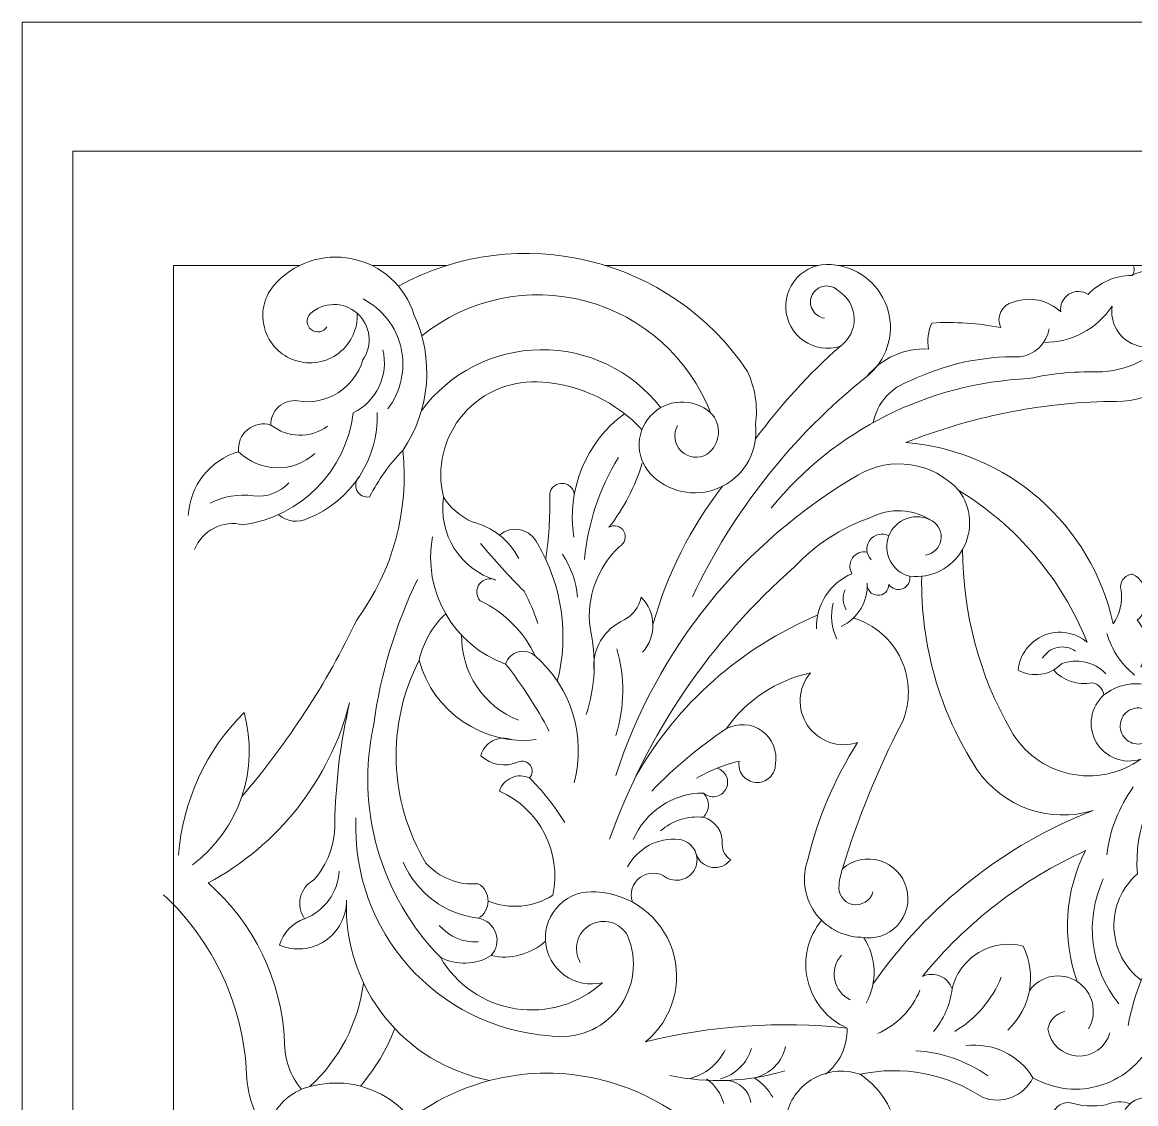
# Model space of a CAD drawing. Header units: millimetres. Extents: x 5152 to 5396, y 165 to 421.
# Drawn here: x 5152.3 to 5196.33, y 377.92 to 420.7 of the extents above; entities that cross this region are included whole.
import ezdxf

# ---------------------------------------------------------------- set-up
doc = ezdxf.new("R2010")
doc.units = ezdxf.units.MM
doc.header["$MEASUREMENT"] = 0
doc.layers.add('SITARA ALL', color=18, linetype='Continuous', true_color=0x000000)

msp = doc.modelspace()

# ---------------------------------------------------------------- linework, layer by layer
at = {"layer": 'SITARA ALL', "lineweight": 9}
for points, knots in [([(5152.3, 420.695), (5152.3, 420.695), (5396.3, 420.695), (5396.3, 420.695), (5396.3, 420.695), (5396.3, 298.695), (5396.3, 298.695), (5396.3, 298.695), (5152.3, 298.695), (5152.3, 298.695), (5152.3, 298.695), (5152.3, 420.695), (5152.3, 420.695)], [0, 0, 0, 0, 0.25, 0.25, 0.25, 0.5, 0.5, 0.5, 0.75, 0.75, 0.75, 1, 1, 1, 1]), ([(5158.284, 309.538), (5158.284, 309.538), (5158.284, 303.791), (5158.284, 303.791), (5158.284, 303.791), (5154.3, 303.791), (5154.3, 303.791), (5154.3, 303.791), (5154.3, 415.599), (5154.3, 415.599), (5154.3, 415.599), (5354.3, 415.599), (5354.3, 415.599), (5354.3, 415.599), (5354.3, 391.626), (5354.3, 391.626), (5354.3, 391.626), (5349.636, 391.626), (5349.636, 391.626), (5349.636, 391.626), (5349.636, 411.074), (5349.636, 411.074), (5349.636, 411.074), (5301.025, 411.074), (5301.025, 411.074), (5301.679, 410.889), (5302.203, 410.396), (5302.429, 409.755), (5302.655, 409.114), (5302.556, 408.402), (5302.163, 407.847), (5304.264, 410.007), (5307.224, 411.112), (5310.227, 410.858), (5311.335, 410.604), (5312.145, 409.652), (5312.219, 408.518), (5312.293, 407.383), (5311.613, 406.334), (5310.548, 405.938)], [0, 0, 0, 0, 0.071429, 0.071429, 0.071429, 0.142857, 0.142857, 0.142857, 0.214286, 0.214286, 0.214286, 0.285714, 0.285714, 0.285714, 0.357143, 0.357143, 0.357143, 0.428571, 0.428571, 0.428571, 0.5, 0.5, 0.5, 0.571429, 0.571429, 0.571429, 0.642857, 0.642857, 0.642857, 0.714286, 0.714286, 0.714286, 0.785714, 0.785714, 0.785714, 0.857143, 0.857143, 0.857143, 1, 1, 1, 1]), ([(5385.334, 308.316), (5385.334, 308.316), (5390.317, 308.316), (5390.317, 308.316), (5390.317, 308.316), (5390.317, 415.599), (5390.317, 415.599), (5390.317, 415.599), (5394.3, 415.599), (5394.3, 415.599), (5394.3, 415.599), (5394.3, 303.791), (5394.3, 303.791), (5394.3, 303.791), (5194.3, 303.791), (5194.3, 303.791), (5194.3, 303.791), (5194.3, 327.764), (5194.3, 327.764), (5194.3, 327.764), (5198.965, 327.764), (5198.965, 327.764), (5198.965, 327.764), (5198.965, 308.316), (5198.965, 308.316), (5198.965, 308.316), (5247.575, 308.316), (5247.575, 308.316), (5246.921, 308.501), (5246.398, 308.994), (5246.172, 309.635), (5245.945, 310.276), (5246.045, 310.988), (5246.438, 311.543), (5244.337, 309.383), (5241.376, 308.278), (5238.374, 308.532), (5237.266, 308.786), (5236.456, 309.738), (5236.382, 310.873), (5236.307, 312.007), (5236.987, 313.056), (5238.053, 313.453)], [0, 0, 0, 0, 0.066667, 0.066667, 0.066667, 0.133333, 0.133333, 0.133333, 0.2, 0.2, 0.2, 0.266667, 0.266667, 0.266667, 0.333333, 0.333333, 0.333333, 0.4, 0.4, 0.4, 0.466667, 0.466667, 0.466667, 0.533333, 0.533333, 0.533333, 0.6, 0.6, 0.6, 0.666667, 0.666667, 0.666667, 0.733333, 0.733333, 0.733333, 0.8, 0.8, 0.8, 0.866667, 0.866667, 0.866667, 1, 1, 1, 1]), ([(5168.099, 408.292), (5169.918, 409.758), (5172.329, 410.268), (5174.585, 409.665), (5176.842, 409.063), (5178.677, 407.418), (5179.523, 405.241), (5178.827, 405.866), (5177.758, 405.811), (5177.132, 405.117), (5176.505, 404.423), (5176.556, 403.354), (5177.248, 402.725), (5177.994, 402.037), (5179.089, 401.887), (5179.993, 402.349), (5180.897, 402.812), (5181.417, 403.787), (5181.295, 404.795), (5181.389, 405.51), (5181.279, 406.235), (5180.977, 406.889), (5177.934, 411.412), (5171.955, 412.875), (5167.174, 410.257)], [0, 0, 0, 0, 0.111111, 0.111111, 0.111111, 0.222222, 0.222222, 0.222222, 0.333333, 0.333333, 0.333333, 0.444444, 0.444444, 0.444444, 0.555556, 0.555556, 0.555556, 0.666667, 0.666667, 0.666667, 0.777778, 0.777778, 0.777778, 1, 1, 1, 1]), ([(5160.979, 390.067), (5162.8, 392.194), (5164.334, 394.552), (5165.54, 397.08), (5166.957, 399), (5167.602, 401.38), (5167.346, 403.753), (5168.43, 405.348), (5168.598, 407.393), (5167.788, 409.143), (5167.433, 410.266), (5166.498, 411.108), (5165.343, 411.342), (5164.189, 411.577), (5162.999, 411.168), (5162.234, 410.272), (5161.845, 409.795), (5161.715, 409.158), (5161.888, 408.568), (5162.061, 407.977), (5162.513, 407.509), (5163.098, 407.318), (5163.682, 407.126), (5164.324, 407.234), (5164.813, 407.608), (5165.301, 407.982), (5165.575, 408.572), (5165.543, 409.187)], [0, 0, 0, 0, 0.1, 0.1, 0.1, 0.2, 0.2, 0.2, 0.3, 0.3, 0.3, 0.4, 0.4, 0.4, 0.5, 0.5, 0.5, 0.6, 0.6, 0.6, 0.7, 0.7, 0.7, 0.8, 0.8, 0.8, 1, 1, 1, 1]), ([(5163.267, 411.074), (5163.267, 411.074), (5158.284, 411.074), (5158.284, 411.074), (5158.284, 411.074), (5158.284, 303.791), (5158.284, 303.791)], [0, 0, 0, 0, 0.333333, 0.333333, 0.333333, 1, 1, 1, 1]), ([(5181.295, 404.218), (5182.277, 405.552), (5183.397, 406.779), (5184.637, 407.877), (5184.149, 407.725), (5183.617, 407.808), (5183.198, 408.101), (5182.778, 408.393), (5182.517, 408.863), (5182.49, 409.374), (5182.463, 409.884), (5182.674, 410.379), (5183.06, 410.714), (5183.446, 411.049), (5183.966, 411.187), (5184.468, 411.088), (5185.456, 410.957), (5186.27, 410.248), (5186.537, 409.287), (5186.803, 408.327), (5186.469, 407.3), (5185.69, 406.679), (5182.754, 404.343), (5180.397, 401.363), (5178.799, 397.969)], [0, 0, 0, 0, 0.111111, 0.111111, 0.111111, 0.222222, 0.222222, 0.222222, 0.333333, 0.333333, 0.333333, 0.444444, 0.444444, 0.444444, 0.555556, 0.555556, 0.555556, 0.666667, 0.666667, 0.666667, 0.777778, 0.777778, 0.777778, 1, 1, 1, 1]), ([(5295.847, 408.423), (5295.925, 408.623), (5296.099, 408.77), (5296.308, 408.814), (5296.518, 408.859), (5296.736, 408.795), (5296.889, 408.645), (5297.026, 407.824), (5297.698, 407.199), (5298.527, 407.125), (5299.356, 407.05), (5300.13, 407.542), (5300.412, 408.325), (5299.758, 408.418), (5299.256, 408.953), (5299.203, 409.611), (5299.15, 410.269), (5299.56, 410.877), (5300.19, 411.074), (5300.19, 411.074), (5184.557, 411.074), (5184.557, 411.074)], [0, 0, 0, 0, 0.125, 0.125, 0.125, 0.25, 0.25, 0.25, 0.375, 0.375, 0.375, 0.5, 0.5, 0.5, 0.625, 0.625, 0.625, 0.75, 0.75, 0.75, 1, 1, 1, 1]), ([(5196.227, 411.074), (5196.296, 410.945), (5196.274, 410.785), (5196.173, 410.679), (5195.519, 410.679), (5194.894, 410.409), (5194.446, 409.932), (5194.214, 410.084), (5193.914, 410.086), (5193.68, 409.935), (5193.446, 409.785), (5193.322, 409.512), (5193.364, 409.237), (5192.863, 409.717), (5192.132, 409.868), (5191.482, 409.623), (5191.268, 409.578), (5191.088, 409.437), (5190.992, 409.241), (5190.896, 409.044), (5190.896, 408.815), (5190.992, 408.619), (5190.093, 408.795), (5189.175, 408.856), (5188.26, 408.799), (5188.119, 408.475), (5188.074, 408.118), (5188.131, 407.769), (5187.189, 407.82), (5186.28, 407.415), (5185.69, 406.679)], [0, 0, 0, 0, 0.090909, 0.090909, 0.090909, 0.181818, 0.181818, 0.181818, 0.272727, 0.272727, 0.272727, 0.363636, 0.363636, 0.363636, 0.454545, 0.454545, 0.454545, 0.545455, 0.545455, 0.545455, 0.636364, 0.636364, 0.636364, 0.727273, 0.727273, 0.727273, 0.818182, 0.818182, 0.818182, 1, 1, 1, 1]), ([(5198.804, 407.584), (5199.367, 408.365), (5199.326, 409.429), (5198.702, 410.162), (5198.077, 410.896), (5197.035, 411.11), (5196.173, 410.679)], [0, 0, 0, 0, 0.333333, 0.333333, 0.333333, 1, 1, 1, 1]), ([(5184.637, 407.877), (5184.999, 408.13), (5185.209, 408.549), (5185.195, 408.99), (5185.181, 409.432), (5184.945, 409.837), (5184.568, 410.067), (5184.425, 410.216), (5184.219, 410.287), (5184.015, 410.258), (5183.81, 410.228), (5183.633, 410.101), (5183.539, 409.917), (5183.445, 409.734), (5183.445, 409.516), (5183.541, 409.332), (5183.636, 409.149), (5183.814, 409.024), (5184.019, 408.995)], [0, 0, 0, 0, 0.142857, 0.142857, 0.142857, 0.285714, 0.285714, 0.285714, 0.428571, 0.428571, 0.428571, 0.571429, 0.571429, 0.571429, 0.714286, 0.714286, 0.714286, 1, 1, 1, 1]), ([(5164.348, 408.649), (5164.285, 408.547), (5164.181, 408.476), (5164.062, 408.455), (5163.944, 408.434), (5163.822, 408.465), (5163.727, 408.539), (5163.632, 408.613), (5163.574, 408.724), (5163.565, 408.843), (5163.557, 408.963), (5163.6, 409.081), (5163.684, 409.168), (5164.208, 409.647), (5165.009, 409.655), (5165.543, 409.187), (5166.077, 408.718), (5166.172, 407.922), (5165.765, 407.341), (5165.448, 406.22), (5164.333, 405.521), (5163.187, 405.722), (5162.914, 405.758), (5162.641, 405.673), (5162.437, 405.488), (5162.234, 405.304), (5162.122, 405.04), (5162.131, 404.766), (5162.781, 404.251), (5163.693, 404.231), (5164.365, 404.717)], [0, 0, 0, 0, 0.090909, 0.090909, 0.090909, 0.181818, 0.181818, 0.181818, 0.272727, 0.272727, 0.272727, 0.363636, 0.363636, 0.363636, 0.454545, 0.454545, 0.454545, 0.545455, 0.545455, 0.545455, 0.636364, 0.636364, 0.636364, 0.727273, 0.727273, 0.727273, 0.818182, 0.818182, 0.818182, 1, 1, 1, 1]), ([(5166.756, 405.409), (5167.277, 406.093), (5167.469, 406.972), (5167.279, 407.811), (5167.089, 408.649), (5166.538, 409.36), (5165.773, 409.753)], [0, 0, 0, 0, 0.333333, 0.333333, 0.333333, 1, 1, 1, 1]), ([(5192.685, 408.034), (5193.774, 408.026), (5194.794, 408.564), (5195.4, 409.469), (5195.291, 408.817), (5195.656, 408.18), (5196.273, 407.944), (5196.891, 407.709), (5197.587, 407.941), (5197.94, 408.499), (5197.255, 407.549), (5196.182, 406.952), (5195.013, 406.868), (5194.031, 406.899), (5193.048, 406.809), (5192.087, 406.601), (5188.12, 406.422), (5184.42, 404.562), (5181.913, 401.482)], [0, 0, 0, 0, 0.142857, 0.142857, 0.142857, 0.285714, 0.285714, 0.285714, 0.428571, 0.428571, 0.428571, 0.571429, 0.571429, 0.571429, 0.714286, 0.714286, 0.714286, 1, 1, 1, 1]), ([(5192.9, 408.568), (5192.802, 407.982), (5192.329, 407.531), (5191.74, 407.461), (5190.24, 407.497), (5188.755, 407.171), (5187.41, 406.508), (5186.658, 406.266), (5186.097, 405.636), (5185.946, 404.861)], [0, 0, 0, 0, 0.25, 0.25, 0.25, 0.5, 0.5, 0.5, 1, 1, 1, 1]), ([(5198.67, 400.554), (5199.364, 399.577), (5200.431, 398.931), (5201.619, 398.771), (5202.733, 398.465), (5203.653, 397.678), (5204.129, 396.626), (5203.67, 397.329), (5203.552, 398.201), (5203.807, 399.001), (5204.062, 399.801), (5204.665, 400.443), (5205.446, 400.75), (5205.571, 401.357), (5205.256, 401.968), (5204.69, 402.219), (5204.226, 402.354), (5203.841, 402.679), (5203.628, 403.113), (5203.415, 403.546), (5203.394, 404.05), (5203.57, 404.499), (5203.907, 405.751), (5203.399, 407.075), (5202.311, 407.779), (5201.223, 408.482), (5199.807, 408.404), (5198.804, 407.584), (5198.086, 406.348), (5196.733, 405.62), (5195.306, 405.701), (5192.54, 405.644), (5189.808, 405.092), (5187.238, 404.07), (5191.25, 403.752), (5194.581, 400.835), (5195.434, 396.902), (5195.701, 397.29), (5195.814, 397.763), (5195.748, 398.23), (5195.709, 398.376), (5195.736, 398.532), (5195.823, 398.656), (5195.91, 398.78), (5196.047, 398.859), (5196.198, 398.872), (5196.527, 398.703), (5196.748, 398.379), (5196.785, 398.011), (5196.822, 397.644), (5196.67, 397.282), (5196.381, 397.051), (5196.822, 396.532), (5196.878, 395.789), (5196.523, 395.208), (5197.099, 395.156), (5197.554, 394.694), (5197.597, 394.117)], [0, 0, 0, 0, 0.05, 0.05, 0.05, 0.1, 0.1, 0.1, 0.15, 0.15, 0.15, 0.2, 0.2, 0.2, 0.25, 0.25, 0.25, 0.3, 0.3, 0.3, 0.35, 0.35, 0.35, 0.4, 0.4, 0.4, 0.45, 0.45, 0.45, 0.5, 0.5, 0.5, 0.55, 0.55, 0.55, 0.6, 0.6, 0.6, 0.65, 0.65, 0.65, 0.7, 0.7, 0.7, 0.75, 0.75, 0.75, 0.8, 0.8, 0.8, 0.85, 0.85, 0.85, 0.9, 0.9, 0.9, 1, 1, 1, 1]), ([(5159.109, 399.836), (5159.407, 400.604), (5160.235, 401.025), (5161.031, 400.815), (5163.316, 401.14), (5165.1, 402.952), (5165.385, 405.242), (5166.31, 405.701), (5166.798, 406.736), (5166.56, 407.741)], [0, 0, 0, 0, 0.25, 0.25, 0.25, 0.5, 0.5, 0.5, 1, 1, 1, 1]), ([(5177.546, 405.451), (5176.405, 406.92), (5174.643, 407.769), (5172.784, 407.744), (5170.924, 407.72), (5169.185, 406.826), (5168.083, 405.328)], [0, 0, 0, 0, 0.333333, 0.333333, 0.333333, 1, 1, 1, 1]), ([(5171.929, 399.489), (5171.558, 400.218), (5170.886, 400.746), (5170.091, 400.934), (5169.627, 401.144), (5169.233, 401.483), (5168.957, 401.911), (5168.671, 403.069), (5168.965, 404.296), (5169.746, 405.199), (5170.526, 406.103), (5171.697, 406.572), (5172.885, 406.458), (5174.385, 406.349), (5175.789, 405.676), (5176.813, 404.575)], [0, 0, 0, 0, 0.166667, 0.166667, 0.166667, 0.333333, 0.333333, 0.333333, 0.5, 0.5, 0.5, 0.666667, 0.666667, 0.666667, 1, 1, 1, 1]), ([(5162.432, 401.224), (5162.754, 400.937), (5163.221, 400.879), (5163.603, 401.08), (5165.306, 401.754), (5166.398, 403.426), (5166.329, 405.256)], [0, 0, 0, 0, 0.333333, 0.333333, 0.333333, 1, 1, 1, 1]), ([(5178.208, 404.746), (5178.023, 404.412), (5178.085, 403.996), (5178.36, 403.73), (5178.635, 403.465), (5179.053, 403.417), (5179.38, 403.615), (5179.635, 403.798), (5179.798, 404.083), (5179.825, 404.395), (5179.853, 404.708), (5179.743, 405.017), (5179.523, 405.241)], [0, 0, 0, 0, 0.2, 0.2, 0.2, 0.4, 0.4, 0.4, 0.6, 0.6, 0.6, 1, 1, 1, 1]), ([(5162.131, 404.766), (5161.812, 404.863), (5161.466, 404.794), (5161.209, 404.581), (5160.952, 404.369), (5160.819, 404.043), (5160.854, 403.711), (5159.722, 403.376), (5158.925, 402.365), (5158.865, 401.185)], [0, 0, 0, 0, 0.25, 0.25, 0.25, 0.5, 0.5, 0.5, 1, 1, 1, 1]), ([(5167.346, 403.753), (5166.814, 403.216), (5166.371, 402.598), (5166.035, 401.921), (5165.83, 401.889), (5165.627, 401.994), (5165.535, 402.18), (5165.442, 402.366), (5165.481, 402.59), (5165.63, 402.735)], [0, 0, 0, 0, 0.25, 0.25, 0.25, 0.5, 0.5, 0.5, 1, 1, 1, 1]), ([(5189.327, 402.182), (5188.31, 403.308), (5186.641, 403.559), (5185.34, 402.78), (5180.794, 400.132), (5177.387, 395.904), (5175.768, 390.899)], [0, 0, 0, 0, 0.333333, 0.333333, 0.333333, 1, 1, 1, 1]), ([(5174.601, 393.311), (5174.962, 394.418), (5175.013, 395.603), (5174.75, 396.738), (5174.6, 397.939), (5175.036, 399.14), (5175.919, 399.967), (5176.021, 400.022), (5176.096, 400.116), (5176.128, 400.227), (5176.16, 400.338), (5176.147, 400.457), (5176.09, 400.558), (5176.033, 400.659), (5175.939, 400.733), (5175.827, 400.763), (5175.715, 400.794), (5175.597, 400.778), (5175.497, 400.72), (5176.091, 401.476), (5176.538, 402.336), (5176.813, 403.258)], [0, 0, 0, 0, 0.125, 0.125, 0.125, 0.25, 0.25, 0.25, 0.375, 0.375, 0.375, 0.5, 0.5, 0.5, 0.625, 0.625, 0.625, 0.75, 0.75, 0.75, 1, 1, 1, 1]), ([(5162.843, 402.485), (5162.491, 402.091), (5161.966, 401.898), (5161.443, 401.97), (5160.854, 402.051), (5160.253, 401.949), (5159.724, 401.676)], [0, 0, 0, 0, 0.333333, 0.333333, 0.333333, 1, 1, 1, 1]), ([(5172.999, 399.46), (5173.119, 400.281), (5173.172, 401.111), (5173.154, 401.941), (5173.137, 402.205), (5173.334, 402.434), (5173.598, 402.459), (5173.861, 402.483), (5174.096, 402.293), (5174.128, 402.031)], [0, 0, 0, 0, 0.25, 0.25, 0.25, 0.5, 0.5, 0.5, 1, 1, 1, 1]), ([(5188.014, 399.622), (5188.321, 399.667), (5188.566, 399.901), (5188.625, 400.206), (5188.684, 400.511), (5188.544, 400.819), (5188.276, 400.976), (5187.976, 401.151), (5187.615, 401.186), (5187.286, 401.073), (5186.958, 400.96), (5186.695, 400.71), (5186.566, 400.388), (5186.437, 400.065), (5186.454, 399.703), (5186.614, 399.395), (5186.774, 399.086), (5187.06, 398.863), (5187.398, 398.782), (5188.243, 398.689), (5189.062, 399.107), (5189.482, 399.847), (5189.901, 400.587), (5189.841, 401.504), (5189.327, 402.182), (5191.624, 400.781), (5193.407, 398.672), (5194.406, 396.174), (5193.935, 396.574), (5193.282, 396.68), (5192.709, 396.449), (5192.136, 396.218), (5191.738, 395.689), (5191.676, 395.075), (5192.237, 394.76), (5192.938, 394.86), (5193.388, 395.319), (5193.998, 395.559), (5194.693, 395.405), (5195.145, 394.931)], [0, 0, 0, 0, 0.071429, 0.071429, 0.071429, 0.142857, 0.142857, 0.142857, 0.214286, 0.214286, 0.214286, 0.285714, 0.285714, 0.285714, 0.357143, 0.357143, 0.357143, 0.428571, 0.428571, 0.428571, 0.5, 0.5, 0.5, 0.571429, 0.571429, 0.571429, 0.642857, 0.642857, 0.642857, 0.714286, 0.714286, 0.714286, 0.785714, 0.785714, 0.785714, 0.857143, 0.857143, 0.857143, 1, 1, 1, 1]), ([(5173.131, 392.658), (5172.642, 393.595), (5172.067, 394.483), (5171.412, 395.312), (5171.485, 395.549), (5171.675, 395.732), (5171.916, 395.795), (5172.156, 395.858), (5172.412, 395.793), (5172.592, 395.622), (5172.138, 396.58), (5171.369, 397.353), (5170.412, 397.811), (5170.24, 397.996), (5170.225, 398.278), (5170.377, 398.48), (5170.529, 398.682), (5170.804, 398.745), (5171.03, 398.63), (5169.621, 399.057), (5168.739, 400.455), (5168.957, 401.911)], [0, 0, 0, 0, 0.125, 0.125, 0.125, 0.25, 0.25, 0.25, 0.375, 0.375, 0.375, 0.5, 0.5, 0.5, 0.625, 0.625, 0.625, 0.75, 0.75, 0.75, 1, 1, 1, 1]), ([(5188.276, 400.976), (5187.538, 401.461), (5186.596, 401.507), (5185.814, 401.095), (5184.68, 400.699), (5183.659, 400.035), (5182.838, 399.158), (5179.517, 396.251), (5177, 392.542), (5175.525, 388.382)], [0, 0, 0, 0, 0.25, 0.25, 0.25, 0.5, 0.5, 0.5, 1, 1, 1, 1]), ([(5173.457, 394.634), (5173.929, 396.48), (5173.647, 398.437), (5172.672, 400.075), (5172.547, 400.35), (5172.3, 400.551), (5172.005, 400.618), (5171.71, 400.684), (5171.401, 400.609), (5171.169, 400.414)], [0, 0, 0, 0, 0.25, 0.25, 0.25, 0.5, 0.5, 0.5, 1, 1, 1, 1]), ([(5186.566, 400.388), (5186.305, 400.519), (5185.988, 400.443), (5185.814, 400.209), (5185.641, 399.975), (5185.66, 399.65), (5185.861, 399.438)], [0, 0, 0, 0, 0.333333, 0.333333, 0.333333, 1, 1, 1, 1]), ([(5172.682, 396.915), (5172.545, 397.357), (5172.364, 397.784), (5172.143, 398.19), (5171.543, 398.793), (5170.97, 399.423), (5170.425, 400.077)], [0, 0, 0, 0, 0.333333, 0.333333, 0.333333, 1, 1, 1, 1]), ([(5185.706, 399.741), (5185.484, 399.784), (5185.258, 399.693), (5185.128, 399.508), (5184.999, 399.323), (5184.99, 399.079), (5185.107, 398.886), (5184.231, 398.518), (5183.672, 397.651), (5183.699, 396.702)], [0, 0, 0, 0, 0.25, 0.25, 0.25, 0.5, 0.5, 0.5, 1, 1, 1, 1]), ([(5189.482, 399.847), (5189.481, 397.336), (5190.138, 394.87), (5191.39, 392.693), (5191.882, 391.817), (5192.722, 391.193), (5193.702, 390.975), (5194.682, 390.757), (5195.708, 390.966), (5196.524, 391.55), (5195.851, 391.331), (5195.116, 391.614), (5194.763, 392.228), (5194.411, 392.843), (5194.539, 393.62), (5195.069, 394.09), (5195.801, 394.669), (5196.832, 394.684), (5197.582, 394.128), (5198.332, 393.572), (5198.616, 392.581), (5198.274, 391.712), (5198.656, 389.265), (5198.345, 386.759), (5197.375, 384.48), (5196.717, 383.416), (5196.26, 382.24), (5196.026, 381.011)], [0, 0, 0, 0, 0.1, 0.1, 0.1, 0.2, 0.2, 0.2, 0.3, 0.3, 0.3, 0.4, 0.4, 0.4, 0.5, 0.5, 0.5, 0.6, 0.6, 0.6, 0.7, 0.7, 0.7, 0.8, 0.8, 0.8, 1, 1, 1, 1]), ([(5167.934, 398.661), (5167.053, 396.855), (5166.466, 394.921), (5166.197, 392.93), (5165.47, 389.608), (5166.459, 386.146), (5168.834, 383.713), (5169.465, 382.623), (5170.554, 381.877), (5171.798, 381.682), (5173.042, 381.488), (5174.307, 381.864), (5175.241, 382.709), (5174.719, 382.582), (5174.166, 382.693), (5173.733, 383.011), (5173.299, 383.328), (5173.027, 383.821), (5172.991, 384.358), (5172.954, 384.894), (5173.156, 385.42), (5173.542, 385.794), (5173.928, 386.168), (5174.46, 386.352), (5174.995, 386.298), (5176.376, 386.231), (5177.573, 385.319), (5178.006, 384.006), (5178.439, 382.694), (5178.016, 381.249), (5176.946, 380.374), (5179.549, 381.016), (5182.246, 381.199), (5184.912, 380.915)], [0, 0, 0, 0, 0.083333, 0.083333, 0.083333, 0.166667, 0.166667, 0.166667, 0.25, 0.25, 0.25, 0.333333, 0.333333, 0.333333, 0.416667, 0.416667, 0.416667, 0.5, 0.5, 0.5, 0.583333, 0.583333, 0.583333, 0.666667, 0.666667, 0.666667, 0.75, 0.75, 0.75, 0.833333, 0.833333, 0.833333, 1, 1, 1, 1]), ([(5184.679, 396.802), (5185.337, 397.111), (5185.744, 397.784), (5185.71, 398.509), (5185.696, 398.392), (5185.731, 398.274), (5185.807, 398.183), (5185.882, 398.092), (5185.992, 398.037), (5186.11, 398.03), (5186.228, 398.023), (5186.344, 398.065), (5186.43, 398.147), (5186.516, 398.228), (5186.564, 398.341), (5186.564, 398.459), (5186.686, 398.285), (5186.91, 398.217), (5187.108, 398.293), (5187.306, 398.37), (5187.425, 398.572), (5187.398, 398.782)], [0, 0, 0, 0, 0.125, 0.125, 0.125, 0.25, 0.25, 0.25, 0.375, 0.375, 0.375, 0.5, 0.5, 0.5, 0.625, 0.625, 0.625, 0.75, 0.75, 0.75, 1, 1, 1, 1]), ([(5187.865, 398.782), (5187.812, 396.076), (5188.571, 393.417), (5190.046, 391.147), (5191.058, 389.655), (5192.922, 388.995), (5194.647, 389.521), (5191.122, 388.153), (5188.089, 385.76), (5185.938, 382.65)], [0, 0, 0, 0, 0.25, 0.25, 0.25, 0.5, 0.5, 0.5, 1, 1, 1, 1]), ([(5174.909, 395.014), (5174.813, 395.883), (5175.299, 396.714), (5176.104, 397.056), (5176.441, 397.25), (5176.684, 397.573), (5176.776, 397.951), (5177.37, 397.36), (5177.391, 396.405), (5176.826, 395.787)], [0, 0, 0, 0, 0.25, 0.25, 0.25, 0.5, 0.5, 0.5, 1, 1, 1, 1]), ([(5169.042, 397.299), (5168.515, 396.806), (5168.148, 396.165), (5167.991, 395.461), (5168.55, 393.413), (5170.517, 392.079), (5172.626, 392.322)], [0, 0, 0, 0, 0.333333, 0.333333, 0.333333, 1, 1, 1, 1]), ([(5184.737, 387.218), (5185.336, 389.205), (5186.119, 391.131), (5187.077, 392.972), (5187.431, 393.774), (5187.424, 394.688), (5187.057, 395.484), (5186.691, 396.281), (5186.001, 396.881), (5185.161, 397.133)], [0, 0, 0, 0, 0.25, 0.25, 0.25, 0.5, 0.5, 0.5, 1, 1, 1, 1]), ([(5193.946, 395.823), (5193.74, 395.97), (5193.482, 396.023), (5193.234, 395.97), (5192.986, 395.917), (5192.773, 395.762), (5192.645, 395.542)], [0, 0, 0, 0, 0.333333, 0.333333, 0.333333, 1, 1, 1, 1]), ([(5167.367, 387.478), (5167.886, 386.261), (5169.015, 385.414), (5170.33, 385.259), (5170.572, 385.401), (5170.72, 385.66), (5170.72, 385.94), (5170.72, 386.22), (5170.572, 386.48), (5170.33, 386.622), (5169.551, 386.554), (5168.785, 386.857), (5168.264, 387.439), (5166.792, 389.885), (5166.689, 392.92), (5167.991, 395.461)], [0, 0, 0, 0, 0.166667, 0.166667, 0.166667, 0.333333, 0.333333, 0.333333, 0.5, 0.5, 0.5, 0.666667, 0.666667, 0.666667, 1, 1, 1, 1]), ([(5185.936, 386.304), (5185.844, 385.947), (5185.486, 385.728), (5185.127, 385.806), (5184.767, 385.884), (5184.534, 386.232), (5184.598, 386.595), (5184.618, 386.807), (5184.665, 387.017), (5184.737, 387.218), (5185.143, 387.57), (5185.702, 387.689), (5186.217, 387.532), (5186.731, 387.375), (5187.128, 386.964), (5187.268, 386.445), (5187.407, 385.926), (5187.27, 385.371), (5186.904, 384.977), (5186.538, 384.583), (5185.995, 384.405), (5185.467, 384.506), (5184.73, 384.525), (5184.046, 384.897), (5183.629, 385.506), (5183.212, 386.115), (5183.113, 386.887), (5183.362, 387.582), (5183.756, 389.224), (5184.422, 390.789), (5185.332, 392.212), (5184.598, 391.966), (5183.789, 392.24), (5183.354, 392.88), (5182.919, 393.519), (5182.963, 394.372), (5183.461, 394.964), (5182.117, 394.67), (5180.932, 393.883), (5180.14, 392.757)], [0, 0, 0, 0, 0.071429, 0.071429, 0.071429, 0.142857, 0.142857, 0.142857, 0.214286, 0.214286, 0.214286, 0.285714, 0.285714, 0.285714, 0.357143, 0.357143, 0.357143, 0.428571, 0.428571, 0.428571, 0.5, 0.5, 0.5, 0.571429, 0.571429, 0.571429, 0.642857, 0.642857, 0.642857, 0.714286, 0.714286, 0.714286, 0.785714, 0.785714, 0.785714, 0.857143, 0.857143, 0.857143, 1, 1, 1, 1]), ([(5193.073, 395.077), (5193.459, 394.648), (5194.044, 394.456), (5194.61, 394.574), (5194.848, 394.524), (5195.031, 394.331), (5195.069, 394.09)], [0, 0, 0, 0, 0.333333, 0.333333, 0.333333, 1, 1, 1, 1]), ([(5163.337, 378.491), (5162.896, 379.017), (5162.66, 379.686), (5162.674, 380.373), (5162.562, 382.792), (5161.47, 385.059), (5159.647, 386.653), (5162.428, 388.142), (5164.458, 390.726), (5165.242, 393.782), (5164.88, 392.209), (5164.684, 390.602), (5164.658, 388.988), (5164.663, 388.174), (5164.369, 387.387), (5163.831, 386.776), (5163.563, 386.635), (5163.37, 386.385), (5163.3, 386.09), (5163.23, 385.796), (5163.29, 385.486), (5163.465, 385.239)], [0, 0, 0, 0, 0.125, 0.125, 0.125, 0.25, 0.25, 0.25, 0.375, 0.375, 0.375, 0.5, 0.5, 0.5, 0.625, 0.625, 0.625, 0.75, 0.75, 0.75, 1, 1, 1, 1]), ([(5159.029, 387.365), (5160.885, 388.767), (5161.694, 391.158), (5161.069, 393.398), (5159.561, 391.885), (5158.643, 389.886), (5158.48, 387.757)], [0, 0, 0, 0, 0.333333, 0.333333, 0.333333, 1, 1, 1, 1]), ([(5197.333, 391.685), (5197.556, 392.041), (5197.584, 392.484), (5197.409, 392.865), (5197.233, 393.246), (5196.878, 393.513), (5196.463, 393.576), (5196.242, 393.587), (5196.029, 393.495), (5195.885, 393.327), (5195.741, 393.158), (5195.683, 392.933), (5195.728, 392.717), (5195.773, 392.5), (5195.916, 392.316), (5196.115, 392.22), (5196.314, 392.123), (5196.547, 392.123), (5196.745, 392.221)], [0, 0, 0, 0, 0.142857, 0.142857, 0.142857, 0.285714, 0.285714, 0.285714, 0.428571, 0.428571, 0.428571, 0.571429, 0.571429, 0.571429, 0.714286, 0.714286, 0.714286, 1, 1, 1, 1]), ([(5177.191, 390.29), (5178.082, 391.217), (5179.071, 392.044), (5180.14, 392.757), (5180.59, 393), (5181.14, 392.963), (5181.554, 392.663), (5181.968, 392.362), (5182.172, 391.851), (5182.081, 391.348), (5182.08, 391.145), (5181.995, 390.953), (5181.845, 390.816), (5181.696, 390.68), (5181.496, 390.612), (5181.294, 390.63), (5181.093, 390.647), (5180.908, 390.749), (5180.784, 390.909), (5180.661, 391.069), (5180.61, 391.274), (5180.644, 391.474), (5180.053, 391.326), (5179.485, 391.097), (5178.956, 390.794)], [0, 0, 0, 0, 0.111111, 0.111111, 0.111111, 0.222222, 0.222222, 0.222222, 0.333333, 0.333333, 0.333333, 0.444444, 0.444444, 0.444444, 0.555556, 0.555556, 0.555556, 0.666667, 0.666667, 0.666667, 0.777778, 0.777778, 0.777778, 1, 1, 1, 1]), ([(5170.72, 385.94), (5171.561, 385.595), (5172.516, 385.681), (5173.281, 386.172), (5173.637, 387.872), (5172.756, 389.588), (5171.165, 390.286), (5171.24, 390.524), (5171.415, 390.718), (5171.644, 390.817), (5171.872, 390.917), (5172.133, 390.913), (5172.358, 390.806), (5172.483, 390.943), (5172.497, 391.147), (5172.392, 391.3), (5172.287, 391.452), (5172.09, 391.512), (5171.918, 391.444), (5171.418, 391.214), (5170.829, 391.311), (5170.428, 391.688), (5170.494, 391.941), (5170.665, 392.154), (5170.897, 392.275), (5171.129, 392.396), (5171.402, 392.413), (5171.647, 392.322)], [0, 0, 0, 0, 0.1, 0.1, 0.1, 0.2, 0.2, 0.2, 0.3, 0.3, 0.3, 0.4, 0.4, 0.4, 0.5, 0.5, 0.5, 0.6, 0.6, 0.6, 0.7, 0.7, 0.7, 0.8, 0.8, 0.8, 1, 1, 1, 1]), ([(5198.274, 391.712), (5196.948, 390.526), (5196.253, 388.791), (5196.394, 387.018), (5195.779, 386.48), (5195.438, 385.694), (5195.467, 384.878), (5195.495, 384.061), (5195.89, 383.301), (5196.541, 382.807)], [0, 0, 0, 0, 0.25, 0.25, 0.25, 0.5, 0.5, 0.5, 1, 1, 1, 1]), ([(5176.46, 388.374), (5176.937, 389.482), (5178.026, 390.204), (5179.233, 390.211), (5179.363, 390.094), (5179.539, 390.043), (5179.712, 390.072), (5179.885, 390.101), (5180.035, 390.207), (5180.12, 390.361), (5180.205, 390.514), (5180.215, 390.697), (5180.149, 390.859), (5180.082, 391.021), (5179.945, 391.144), (5179.777, 391.192)], [0, 0, 0, 0, 0.166667, 0.166667, 0.166667, 0.333333, 0.333333, 0.333333, 0.5, 0.5, 0.5, 0.666667, 0.666667, 0.666667, 1, 1, 1, 1]), ([(5179.233, 390.211), (5179.496, 389.947), (5179.496, 389.518), (5179.233, 389.253), (5178.616, 389.315), (5178.001, 389.12), (5177.533, 388.714)], [0, 0, 0, 0, 0.333333, 0.333333, 0.333333, 1, 1, 1, 1]), ([(5184.062, 374.806), (5183.481, 374.977), (5182.994, 375.375), (5182.71, 375.909), (5182.426, 376.443), (5182.37, 377.07), (5182.554, 377.646), (5182.738, 378.223), (5183.147, 378.701), (5183.688, 378.972), (5184.228, 379.244), (5184.856, 379.285), (5185.428, 379.088), (5187.097, 379.446), (5188.84, 379.117), (5190.264, 378.177), (5191.032, 377.878), (5191.9, 378.213), (5192.265, 378.952), (5193.092, 378.473), (5194.082, 378.368), (5194.989, 378.664), (5195.897, 378.96), (5196.636, 379.628), (5197.021, 380.502), (5198.85, 383.287), (5200.032, 386.444), (5200.481, 389.746), (5201.416, 388.579), (5202.647, 387.686), (5204.046, 387.159), (5204.167, 387.159), (5204.281, 387.215), (5204.354, 387.31), (5204.428, 387.406), (5204.454, 387.53), (5204.423, 387.647)], [0, 0, 0, 0, 0.076923, 0.076923, 0.076923, 0.153846, 0.153846, 0.153846, 0.230769, 0.230769, 0.230769, 0.307692, 0.307692, 0.307692, 0.384615, 0.384615, 0.384615, 0.461538, 0.461538, 0.461538, 0.538462, 0.538462, 0.538462, 0.615385, 0.615385, 0.615385, 0.692308, 0.692308, 0.692308, 0.769231, 0.769231, 0.769231, 0.846154, 0.846154, 0.846154, 1, 1, 1, 1]), ([(5165.494, 389.234), (5165.298, 384.756), (5168.688, 380.936), (5173.157, 380.608), (5174.188, 380.447), (5175.225, 380.857), (5175.864, 381.682), (5176.504, 382.507), (5176.644, 383.613), (5176.231, 384.571), (5176.093, 384.825), (5175.86, 385.013), (5175.583, 385.093), (5175.305, 385.172), (5175.008, 385.137), (5174.757, 384.994), (5174.506, 384.852), (5174.323, 384.615), (5174.249, 384.336), (5174.175, 384.057), (5174.217, 383.76), (5174.364, 383.512)], [0, 0, 0, 0, 0.125, 0.125, 0.125, 0.25, 0.25, 0.25, 0.375, 0.375, 0.375, 0.5, 0.5, 0.5, 0.625, 0.625, 0.625, 0.75, 0.75, 0.75, 1, 1, 1, 1]), ([(5179.233, 389.253), (5179.71, 389.115), (5180.024, 388.657), (5179.981, 388.162), (5179.975, 387.921), (5180.103, 387.697), (5180.312, 387.578), (5180.142, 387.348), (5179.858, 387.23), (5179.575, 387.271), (5179.291, 387.312), (5179.053, 387.506), (5178.955, 387.775)], [0, 0, 0, 0, 0.2, 0.2, 0.2, 0.4, 0.4, 0.4, 0.6, 0.6, 0.6, 1, 1, 1, 1]), ([(5176.233, 387.291), (5176.63, 388.033), (5177.438, 388.461), (5178.275, 388.374), (5178.515, 388.343), (5178.729, 388.206), (5178.858, 388), (5178.987, 387.795), (5179.017, 387.542), (5178.94, 387.312), (5178.864, 387.082), (5178.688, 386.899), (5178.461, 386.812), (5178.235, 386.725), (5177.982, 386.744), (5177.771, 386.863), (5177.468, 387.096), (5177.049, 387.103), (5176.739, 386.881), (5176.429, 386.658), (5176.301, 386.26), (5176.424, 385.899)], [0, 0, 0, 0, 0.125, 0.125, 0.125, 0.25, 0.25, 0.25, 0.375, 0.375, 0.375, 0.5, 0.5, 0.5, 0.625, 0.625, 0.625, 0.75, 0.75, 0.75, 1, 1, 1, 1]), ([(5189.07, 382.468), (5188.989, 382.696), (5188.815, 382.88), (5188.591, 382.973), (5188.367, 383.066), (5188.114, 383.061), (5187.895, 382.957), (5189.631, 385.093), (5191.841, 386.796), (5194.347, 387.933), (5193.521, 386.328), (5193.399, 384.453), (5194.011, 382.755)], [0, 0, 0, 0, 0.2, 0.2, 0.2, 0.4, 0.4, 0.4, 0.6, 0.6, 0.6, 1, 1, 1, 1]), ([(5164.828, 387.123), (5164.785, 386.282), (5164.251, 385.543), (5163.465, 385.239), (5162.984, 385.071), (5162.613, 384.682), (5162.468, 384.194), (5163.06, 383.945), (5163.737, 384.01), (5164.271, 384.367), (5164.806, 384.725), (5165.125, 385.325), (5165.122, 385.968), (5164.99, 382.515), (5167.398, 379.486), (5170.794, 378.844)], [0, 0, 0, 0, 0.166667, 0.166667, 0.166667, 0.333333, 0.333333, 0.333333, 0.5, 0.5, 0.5, 0.666667, 0.666667, 0.666667, 1, 1, 1, 1]), ([(5161.99, 376.783), (5161.488, 377.442), (5161.202, 378.241), (5161.173, 379.069), (5161.052, 381.782), (5159.874, 384.338), (5157.887, 386.19)], [0, 0, 0, 0, 0.333333, 0.333333, 0.333333, 1, 1, 1, 1]), ([(5168.834, 383.713), (5169.467, 383.382), (5170.227, 383.407), (5170.837, 383.779), (5171.058, 384.019), (5171.131, 384.361), (5171.025, 384.67), (5170.919, 384.979), (5170.652, 385.205), (5170.33, 385.259)], [0, 0, 0, 0, 0.25, 0.25, 0.25, 0.5, 0.5, 0.5, 1, 1, 1, 1]), ([(5184.061, 379.088), (5184.622, 379.525), (5184.938, 380.204), (5184.912, 380.915), (5184.13, 381.266), (5183.555, 381.961), (5183.358, 382.796), (5183.16, 383.63), (5183.363, 384.51), (5183.906, 385.174)], [0, 0, 0, 0, 0.25, 0.25, 0.25, 0.5, 0.5, 0.5, 1, 1, 1, 1]), ([(5191.269, 380.834), (5192.179, 381.687), (5192.428, 383.031), (5191.882, 384.153), (5191.285, 384.311), (5190.65, 384.222), (5190.12, 383.904), (5189.591, 383.587), (5189.212, 383.069), (5189.07, 382.468), (5188.993, 381.846), (5188.735, 381.26), (5188.329, 380.783)], [0, 0, 0, 0, 0.2, 0.2, 0.2, 0.4, 0.4, 0.4, 0.6, 0.6, 0.6, 1, 1, 1, 1]), ([(5184.692, 383.803), (5184.456, 383.537), (5184.359, 383.177), (5184.427, 382.828), (5184.496, 382.48), (5184.723, 382.183), (5185.041, 382.026)], [0, 0, 0, 0, 0.333333, 0.333333, 0.333333, 1, 1, 1, 1]), ([(5194.464, 380.885), (5194.836, 381.53), (5194.637, 382.352), (5194.011, 382.755), (5193.385, 383.157), (5192.553, 382.999), (5192.121, 382.393)], [0, 0, 0, 0, 0.333333, 0.333333, 0.333333, 1, 1, 1, 1]), ([(5168.477, 365.619), (5169.435, 368.936), (5169.415, 372.458), (5168.416, 375.763), (5168.189, 376.783), (5167.552, 377.665), (5166.656, 378.202), (5165.759, 378.738), (5164.682, 378.883), (5163.675, 378.602), (5164.836, 379.672), (5165.585, 381.115), (5165.79, 382.681)], [0, 0, 0, 0, 0.2, 0.2, 0.2, 0.4, 0.4, 0.4, 0.6, 0.6, 0.6, 1, 1, 1, 1]), ([(5193.518, 381.574), (5193.179, 381.498), (5192.917, 381.227), (5192.854, 380.885), (5192.938, 380.295), (5193.424, 379.846), (5194.018, 379.809), (5194.613, 379.772), (5195.151, 380.157), (5195.308, 380.732)], [0, 0, 0, 0, 0.25, 0.25, 0.25, 0.5, 0.5, 0.5, 1, 1, 1, 1]), ([(5181.973, 378.179), (5181.796, 378.49), (5181.549, 378.753), (5181.25, 378.949), (5181.868, 379.084), (5182.35, 379.567), (5182.481, 380.186)], [0, 0, 0, 0, 0.333333, 0.333333, 0.333333, 1, 1, 1, 1]), ([(5181.543, 371.773), (5181.578, 372.467), (5181.475, 373.162), (5181.242, 373.817), (5180.126, 376.311), (5177.939, 378.16), (5175.295, 378.844), (5172.651, 379.528), (5169.841, 378.974), (5167.656, 377.334)], [0, 0, 0, 0, 0.25, 0.25, 0.25, 0.5, 0.5, 0.5, 1, 1, 1, 1]), ([(5185.428, 379.088), (5186.338, 378.488), (5186.895, 377.48), (5186.921, 376.391), (5186.946, 375.302), (5186.434, 374.269), (5185.553, 373.629), (5182.492, 371.441), (5180.093, 368.453), (5178.619, 364.991)], [0, 0, 0, 0, 0.25, 0.25, 0.25, 0.5, 0.5, 0.5, 1, 1, 1, 1]), ([(5162.546, 371.682), (5162.593, 372.014), (5162.777, 372.312), (5163.053, 372.502), (5163.329, 372.693), (5163.672, 372.76), (5163.999, 372.688), (5164.44, 372.72), (5164.845, 372.94), (5165.112, 373.292), (5165.38, 373.644), (5165.483, 374.093), (5165.395, 374.527), (5164.839, 374.177), (5164.156, 374.089), (5163.529, 374.287), (5162.902, 374.484), (5162.394, 374.947), (5162.138, 375.553), (5161.882, 376.158), (5161.906, 376.846), (5162.201, 377.433), (5162.497, 378.02), (5163.036, 378.447), (5163.675, 378.602)], [0, 0, 0, 0, 0.111111, 0.111111, 0.111111, 0.222222, 0.222222, 0.222222, 0.333333, 0.333333, 0.333333, 0.444444, 0.444444, 0.444444, 0.555556, 0.555556, 0.555556, 0.666667, 0.666667, 0.666667, 0.777778, 0.777778, 0.777778, 1, 1, 1, 1]), ([(5195.898, 364.416), (5195.089, 368.094), (5192.354, 371.043), (5188.746, 372.123), (5190.88, 373.064), (5193.171, 373.603), (5195.502, 373.711), (5196.924, 373.679), (5198.198, 374.583), (5198.636, 375.936), (5198.838, 376.581), (5198.648, 377.284), (5198.15, 377.74), (5197.651, 378.196), (5196.934, 378.322), (5196.31, 378.064), (5195.899, 377.844), (5195.678, 377.384), (5195.764, 376.926), (5195.745, 376.293), (5196.204, 375.747), (5196.832, 375.658), (5196.317, 375.283), (5195.713, 375.048), (5195.08, 374.975), (5192.338, 374.76), (5189.657, 374.065), (5187.156, 372.922), (5185.18, 371.658), (5183.299, 370.252), (5181.527, 368.714)], [0, 0, 0, 0, 0.090909, 0.090909, 0.090909, 0.181818, 0.181818, 0.181818, 0.272727, 0.272727, 0.272727, 0.363636, 0.363636, 0.363636, 0.454545, 0.454545, 0.454545, 0.545455, 0.545455, 0.545455, 0.636364, 0.636364, 0.636364, 0.727273, 0.727273, 0.727273, 0.818182, 0.818182, 0.818182, 1, 1, 1, 1]), ([(5196.105, 377.921), (5195.796, 378.034), (5195.455, 378.019), (5195.157, 377.88), (5194.664, 377.793), (5194.157, 377.826), (5193.679, 377.976), (5193.345, 377.967), (5193.059, 377.731), (5192.988, 377.404), (5193.537, 377.268), (5194.094, 377.167), (5194.656, 377.103)], [0, 0, 0, 0, 0.2, 0.2, 0.2, 0.4, 0.4, 0.4, 0.6, 0.6, 0.6, 1, 1, 1, 1])]:
    msp.add_open_spline(points, degree=3, knots=knots, dxfattribs=at)
for points in [[(5169.102, 411.074), (5169.102, 411.074), (5166.129, 411.074), (5166.129, 411.074)], [(5183.763, 411.074), (5183.763, 411.074), (5175.361, 411.074), (5175.361, 411.074)], [(5176.116, 405.214), (5174.588, 404.089), (5173.813, 402.209), (5174.107, 400.334)], [(5160.854, 403.711), (5161.684, 402.892), (5163.006, 402.859), (5163.874, 403.638)], [(5175.87, 403.477), (5175.126, 402.253), (5174.667, 400.879), (5174.527, 399.453)], [(5179.993, 402.349), (5178.734, 400.718), (5177.799, 398.861), (5177.236, 396.879)], [(5168.52, 400.346), (5168.124, 398.185), (5169.345, 396.056), (5171.412, 395.312)], [(5174.253, 397.963), (5174.206, 398.569), (5174, 399.151), (5173.656, 399.652)], [(5184.838, 398.252), (5184.726, 397.995), (5184.741, 397.7), (5184.877, 397.455)], [(5184.365, 397.721), (5184.244, 397.242), (5184.297, 396.737), (5184.513, 396.294)], [(5183.749, 397.247), (5180.72, 395.969), (5178.196, 393.733), (5176.561, 390.88)], [(5169.672, 396.451), (5169.654, 394.972), (5170.546, 393.636), (5171.92, 393.087)], [(5195.185, 396.515), (5195.379, 395.872), (5195.761, 395.301), (5196.281, 394.877)], [(5175.768, 392.492), (5176.126, 393.603), (5176.14, 394.797), (5175.808, 395.917)], [(5174.118, 390.617), (5174.603, 392.441), (5174.012, 394.38), (5172.592, 395.622)], [(5173.751, 389.049), (5173.358, 389.688), (5172.891, 390.278), (5172.358, 390.806)], [(5196.232, 390.453), (5195.66, 389.66), (5195.299, 388.736), (5195.181, 387.766)], [(5195.046, 386.814), (5194.291, 385.185), (5194.527, 383.269), (5195.659, 381.875)], [(5168.79, 384.978), (5169.173, 384.532), (5169.74, 384.289), (5170.327, 384.319)], [(5170.837, 383.779), (5171.606, 383.612), (5172.409, 383.827), (5172.991, 384.358)], [(5185.673, 381.903), (5186.116, 382.719), (5186.078, 383.711), (5185.573, 384.489)], [(5189.172, 380.783), (5190.002, 381.28), (5190.647, 382.032), (5191.013, 382.928)], [(5186.13, 380.706), (5186.888, 381.035), (5187.486, 381.649), (5187.792, 382.417)], [(5165.668, 378.617), (5166.25, 379.293), (5166.711, 380.064), (5167.034, 380.895)], [(5178.669, 378.912), (5179.292, 379.062), (5179.813, 379.482), (5180.091, 380.059)], [(5179.913, 378.912), (5180.501, 379.072), (5180.963, 379.525), (5181.133, 380.11)], [(5190.476, 379.021), (5189.643, 379.614), (5188.66, 379.96), (5187.638, 380.017)], [(5192.265, 378.952), (5191.707, 379.861), (5190.668, 380.356), (5189.611, 380.216)], [(5177.904, 379.043), (5179.412, 378.72), (5180.977, 378.781), (5182.456, 379.221)], [(5180.04, 377.925), (5179.931, 378.323), (5179.689, 378.672), (5179.353, 378.912)], [(5181.108, 377.976), (5181.029, 378.438), (5180.656, 378.792), (5180.191, 378.846)]]:
    msp.add_open_spline(points, degree=3, dxfattribs=at)

doc.saveas('drawing.dxf')
